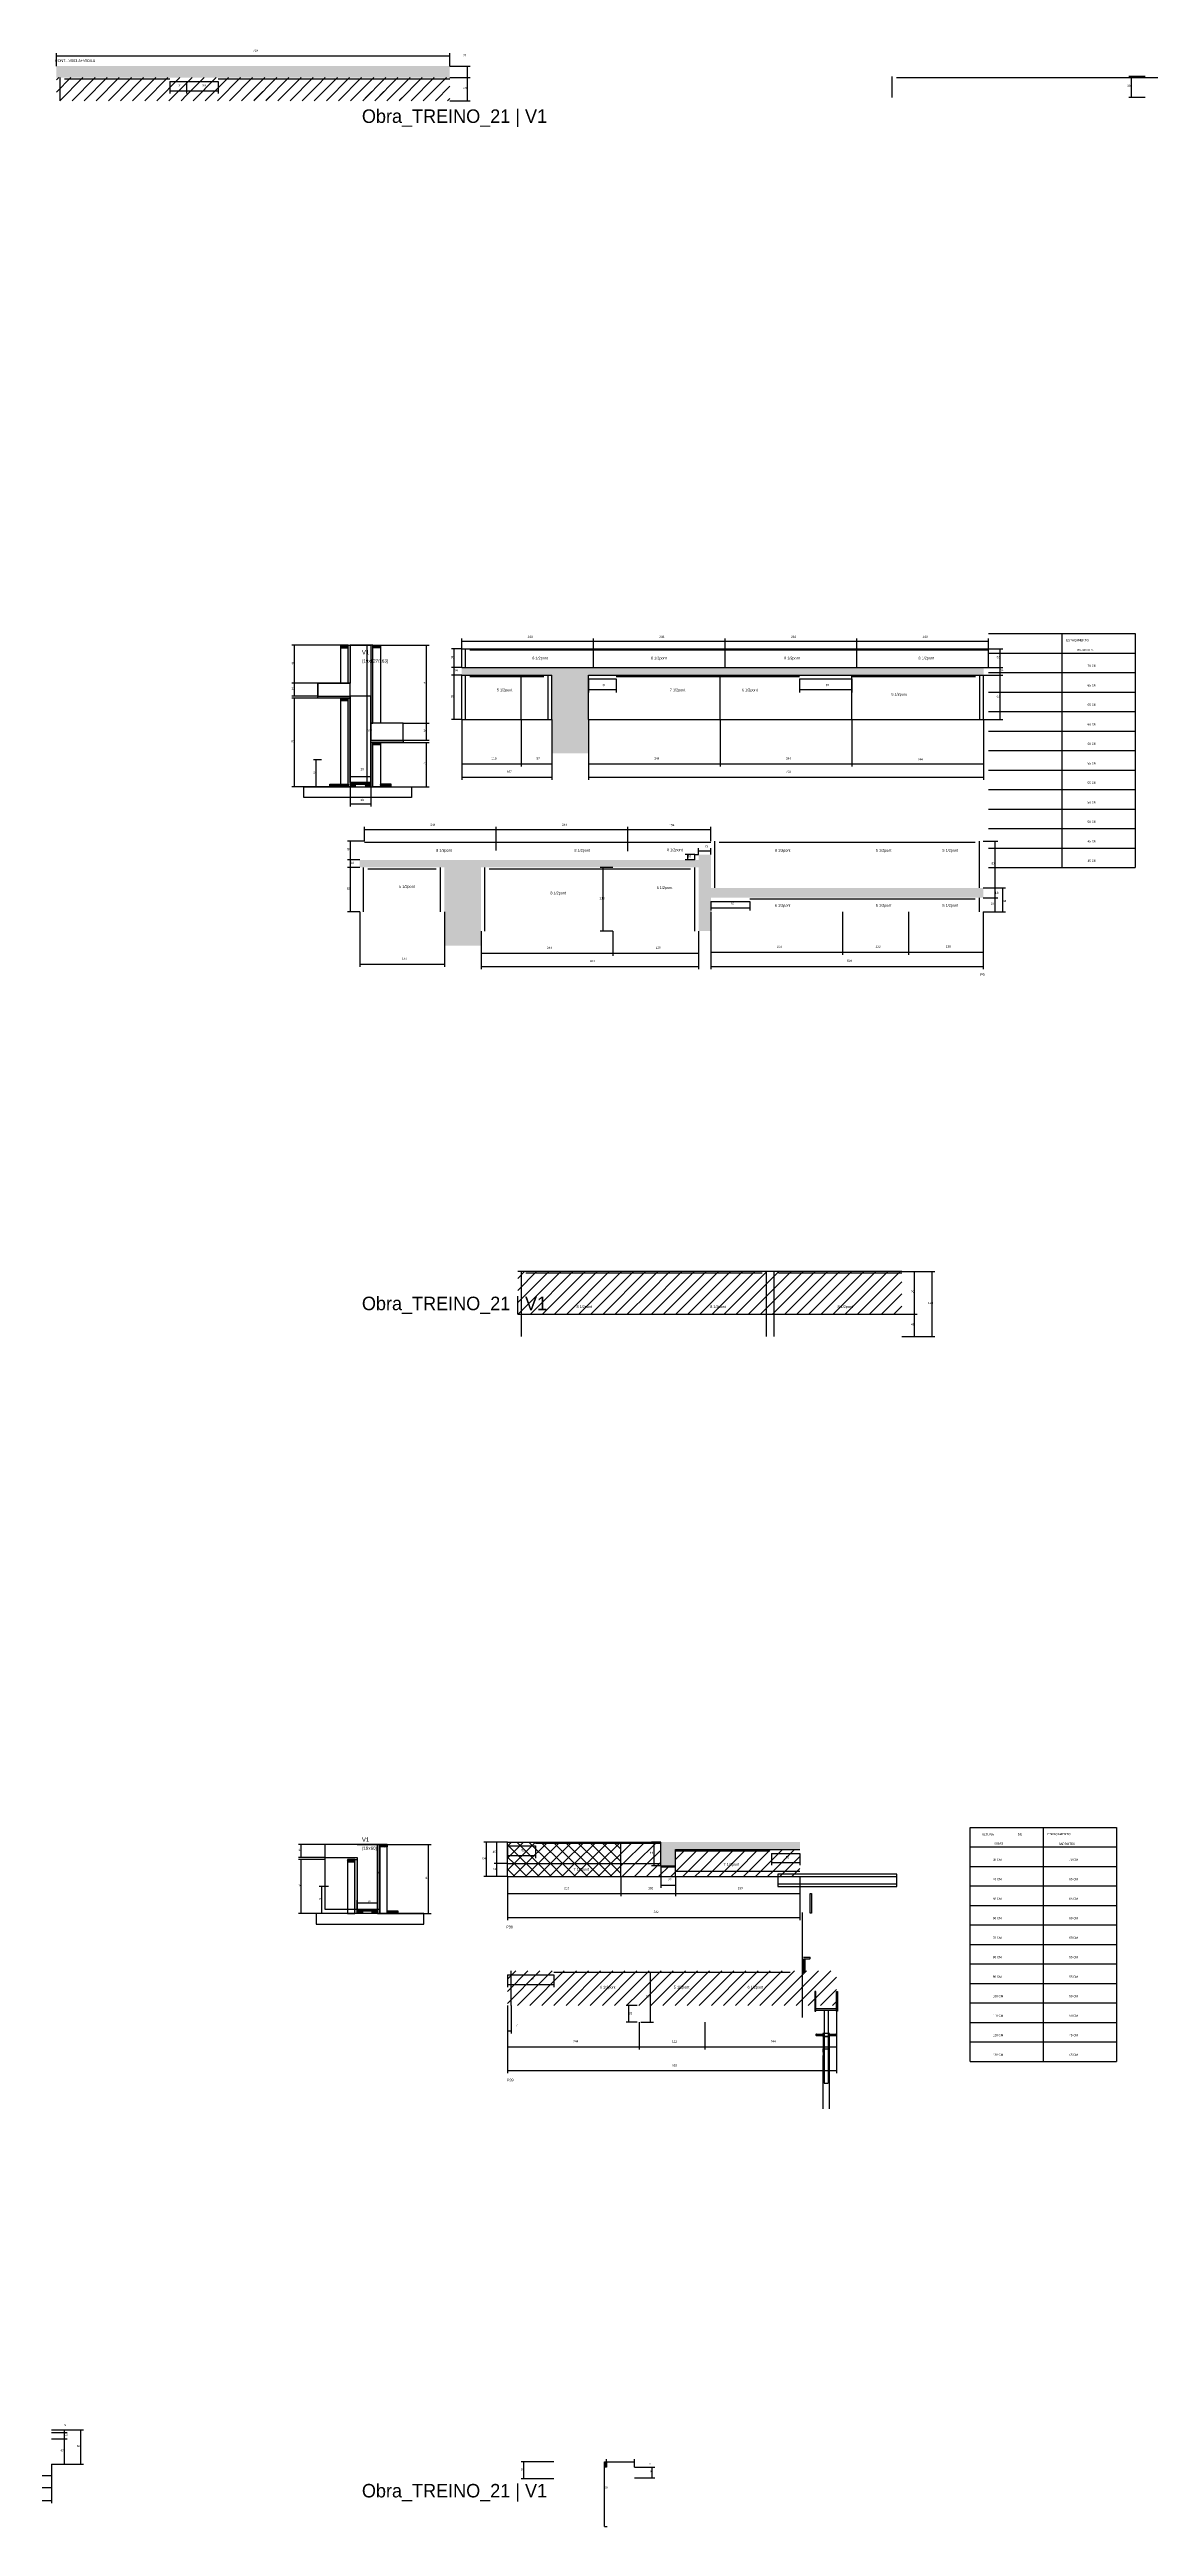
# Model space of a CAD drawing. Header units: metres. Extents: x -2848 to 22762, y -45195 to 1016.
# Drawn here: x 17021 to 19061, y -27664 to -23074 of the extents above; entities that cross this region are included whole.
import ezdxf

# ---------------------------------------------------------------- set-up
doc = ezdxf.new("R2010")
doc.units = ezdxf.units.M
for name, color, linetype in [('CONCRETO', 251, 'Continuous'), ('COTA', 4, 'Continuous'), ('Cota Seção (2x)', 4, 'Continuous'), ('Escoras', 2, 'Continuous'), ('Forcador', 251, 'Continuous'), ('GARFOS', 7, 'Continuous'), ('Hachura', 253, 'Continuous'), ('LABEL_ID', 3, 'Continuous'), ('Madeira', 126, 'Continuous'), ('NOMENCLATURA', 7, 'Continuous'), ('Painéis', 200, 'Continuous'), ('Perfil Metálico', 251, 'Continuous'), ('SARR_2.2x7', 40, 'Continuous'), ('Texto Seção', 7, 'Continuous')]:
    doc.layers.add(name, color=color, linetype=linetype)

msp = doc.modelspace()

# ---------------------------------------------------------------- hatches: boundary and pattern name
at = {"layer": 'COTA'}
h = msp.add_hatch(dxfattribs=at)
h.set_pattern_fill('AR-CONC', scale=0.03)
h.paths.add_polyline_path([(17333.7, -23104.8), (17243.7, -23104.8), (17051.6, -23104.8), (17033.8, -23104.8), (17033.8, -23126), (17051.7, -23126), (17243.8, -23126), (17333.8, -23126), (17762.9, -23126), (17762.9, -23104.8)])
h = msp.add_hatch(dxfattribs=at)
h.set_pattern_fill('AR-CONC', scale=0.03)
h.paths.add_polyline_path([(17952.1, -24378.4), (18020.1, -24378.4), (18020.1, -24315.4), (18020.1, -24233.4), (18508.1, -24233.4), (18752.1, -24233.4), (18752.1, -24219.4), (18517.1, -24219.4), (18029.1, -24219.4), (17785.1, -24219.4), (17785.1, -24233.4), (17952.1, -24233.4), (17952.1, -24315.4)])
h = msp.add_hatch(dxfattribs=at)
h.set_pattern_fill('AR-CONC', scale=0.03)
h.paths.add_polyline_path([(18246.9, -24565.7), (18223.9, -24565.7), (18223.9, -24575.7), (17848.9, -24575.7), (17608.9, -24575.7), (17595.9, -24575.7), (17595.9, -24589.7), (17752.9, -24589.7), (17752.9, -24671.7), (17752.9, -24734.7), (17820.9, -24734.7), (17820.9, -24707.7), (17820.9, -24589.7), (18223.9, -24589.7), (18223.9, -24707.7), (18246.9, -24707.7), (18246.9, -24671.7), (18246.9, -24645.7), (18751.4, -24645.7), (18751.4, -24627.7), (18246.9, -24627.7)])
h = msp.add_hatch(dxfattribs=at)
h.set_pattern_fill('AR-CONC', scale=0.03)
h.paths.add_polyline_path([(18181.2, -26409.6), (18411.7, -26409.6), (18411.7, -26395.6), (18154.2, -26395.6), (18154.2, -26439.6), (18181.2, -26439.6)])
at = {"layer": 'Hachura'}
h = msp.add_hatch(dxfattribs=at)
h.set_pattern_fill('ANSI31', scale=5)
h.paths.add_polyline_path([(17051.7, -23126), (17033.8, -23126), (17033.8, -23168.8), (17243.8, -23168.8), (17274.9, -23168.8), (17274.9, -23126), (17243.8, -23126)])
h = msp.add_hatch(dxfattribs=at)
h.set_pattern_fill('ANSI31', scale=5)
h.paths.add_polyline_path([(17518.9, -23126), (17333.8, -23126), (17274.9, -23126), (17274.9, -23168.8), (17333.8, -23168.8), (17518.9, -23168.8)])
h = msp.add_hatch(dxfattribs=at)
h.set_pattern_fill('ANSI31', scale=5)
h.paths.add_polyline_path([(17293.6, -23152.3), (17293.6, -23131.7), (17293.6, -23131.7), (17315.7, -23131.7), (17315.7, -23131.7), (17315.7, -23152.3), (17315.7, -23152.3), (17293.6, -23152.3)])
h = msp.add_hatch(dxfattribs=at)
h.set_pattern_fill('ANSI31', scale=5)
h.paths.add_polyline_path([(17762.9, -23126), (17518.9, -23126), (17518.9, -23168.8), (17762.9, -23168.8)])
h = msp.add_hatch(dxfattribs=at)
h.set_pattern_fill('ANSI31', scale=5)
h.paths.add_polyline_path([(17389.4, -23168), (17389.4, -23151.8), (17389.4, -23151.8), (17456.9, -23151.8), (17456.9, -23151.8), (17456.9, -23168), (17456.9, -23168), (17389.4, -23168)])
h = msp.add_hatch(dxfattribs=at)
h.set_pattern_fill('ANSI31', scale=5)
h.paths.add_polyline_path([(17604.9, -23167.9), (17672.5, -23167.9), (17672.5, -23167.9), (17678, -23151.9), (17678, -23151.9), (17610.4, -23151.9), (17610.4, -23151.9), (17604.9, -23167.9)])
h = msp.add_hatch(dxfattribs=at)
h.set_pattern_fill('ANSI31', scale=0.5)
h.paths.add_polyline_path([(17560.4, -24178), (17560.4, -24182.4), (17560.4, -24182.4), (17574.4, -24182.4), (17574.4, -24182.4), (17574.4, -24178), (17574.4, -24178), (17560.4, -24178)])
h = msp.add_hatch(color=8, dxfattribs=at)
h.dxf.hatch_style = 1
h.paths.add_polyline_path([(17574.4, -24178), (17578.4, -24178), (17578.4, -24178), (17578.4, -24248), (17578.4, -24248), (17574.4, -24248), (17574.4, -24248), (17574.4, -24178)])
h = msp.add_hatch(color=8, dxfattribs=at)
h.dxf.hatch_style = 1
h.paths.add_polyline_path([(17620.4, -24178), (17616.4, -24178), (17616.4, -24322), (17620.4, -24322)])
h = msp.add_hatch(dxfattribs=at)
h.set_pattern_fill('ANSI31', scale=0.5)
h.paths.add_polyline_path([(17634.4, -24178), (17634.4, -24182.4), (17634.4, -24182.4), (17620.4, -24182.4), (17620.4, -24182.4), (17620.4, -24178), (17620.4, -24178), (17634.4, -24178)])
h = msp.add_hatch(color=8, dxfattribs=at)
h.dxf.hatch_style = 1
h.paths.add_polyline_path([(17518.4, -24276), (17518.4, -24272), (17518.4, -24272), (17578.4, -24272), (17578.4, -24272), (17578.4, -24276), (17578.4, -24276), (17518.4, -24276)])
h = msp.add_hatch(dxfattribs=at)
h.set_pattern_fill('ANSI31', scale=0.5)
h.paths.add_polyline_path([(17560.4, -24276), (17560.4, -24280.4), (17560.4, -24280.4), (17574.4, -24280.4), (17574.4, -24280.4), (17574.4, -24276), (17574.4, -24276), (17560.4, -24276)])
h = msp.add_hatch(color=8, dxfattribs=at)
h.dxf.hatch_style = 1
h.paths.add_polyline_path([(17574.4, -24276), (17578.4, -24276), (17578.4, -24276), (17578.4, -24440), (17578.4, -24440), (17574.4, -24440), (17574.4, -24440), (17574.4, -24276)])
h = msp.add_hatch(color=8, dxfattribs=at)
h.dxf.hatch_style = 1
h.paths.add_polyline_path([(17616.4, -24358), (17616.4, -24354), (17616.4, -24354), (17676.4, -24354), (17676.4, -24354), (17676.4, -24358), (17676.4, -24358), (17616.4, -24358)])
h = msp.add_hatch(color=8, dxfattribs=at)
h.dxf.hatch_style = 1
h.paths.add_polyline_path([(17620.4, -24358), (17616.4, -24358), (17616.4, -24440), (17620.4, -24440)])
h = msp.add_hatch(dxfattribs=at)
h.set_pattern_fill('ANSI31', scale=0.5)
h.paths.add_polyline_path([(17634.4, -24358), (17634.4, -24362.4), (17634.4, -24362.4), (17620.4, -24362.4), (17620.4, -24362.4), (17620.4, -24358), (17620.4, -24358), (17634.4, -24358)])
h = msp.add_hatch(dxfattribs=at)
h.set_pattern_fill('ANSI31', scale=0.5)
h.paths.add_polyline_path([(17540.4, -24440), (17540.4, -24435.6), (17540.4, -24435.6), (17560.4, -24435.6), (17560.4, -24435.6), (17560.4, -24440), (17560.4, -24440), (17540.4, -24440)])
h = msp.add_hatch(dxfattribs=at)
h.set_pattern_fill('ANSI31', scale=0.5)
h.paths.add_polyline_path([(17560.4, -24440), (17560.4, -24435.6), (17560.4, -24435.6), (17574.4, -24435.6), (17574.4, -24435.6), (17574.4, -24440), (17574.4, -24440), (17560.4, -24440)])
h = msp.add_hatch(color=8, dxfattribs=at)
h.dxf.hatch_style = 1
h.paths.add_polyline_path([(17616.4, -24435.6), (17616.4, -24432), (17616.4, -24432), (17578.4, -24432), (17578.4, -24432), (17578.4, -24435.6), (17578.4, -24435.6), (17616.4, -24435.6)])
h = msp.add_hatch(dxfattribs=at)
h.set_pattern_fill('ANSI31', scale=0.5)
h.paths.add_polyline_path([(17588.4, -24440), (17588.4, -24435.6), (17588.4, -24435.6), (17578.4, -24435.6), (17578.4, -24435.6), (17578.4, -24440), (17578.4, -24440), (17588.4, -24440)])
h = msp.add_hatch(dxfattribs=at)
h.set_pattern_fill('ANSI31', scale=0.5)
h.paths.add_polyline_path([(17616.4, -24440), (17616.4, -24435.6), (17616.4, -24435.6), (17606.4, -24435.6), (17606.4, -24435.6), (17606.4, -24440), (17606.4, -24440), (17616.4, -24440)])
h = msp.add_hatch(dxfattribs=at)
h.set_pattern_fill('ANSI31', scale=0.5)
h.paths.add_polyline_path([(17654.4, -24440), (17654.4, -24435.6), (17654.4, -24435.6), (17634.4, -24435.6), (17634.4, -24435.6), (17634.4, -24440), (17634.4, -24440), (17654.4, -24440)])
h = msp.add_hatch(dxfattribs=at)
h.set_pattern_fill('ANSI31', scale=5)
h.paths.add_polyline_path([(18132.8, -25417.6), (18132.8, -25338.6), (17888.8, -25338.6), (17888.8, -25417.6)])
h = msp.add_hatch(dxfattribs=at)
h.set_pattern_fill('ANSI31', scale=5)
h.paths.add_polyline_path([(18356.8, -25417.6), (18356.8, -25338.6), (18132.8, -25338.6), (18132.8, -25417.6)])
h = msp.add_hatch(dxfattribs=at)
h.set_pattern_fill('ANSI31', scale=5)
h.paths.add_polyline_path([(18600.8, -25417.6), (18600.8, -25338.6), (18356.8, -25338.6), (18356.8, -25417.6)])
h = msp.add_hatch(dxfattribs=at)
h.set_pattern_fill('ANSI31', scale=0.5)
h.paths.add_polyline_path([(17573, -26428), (17573, -26432.4), (17573, -26432.4), (17587, -26432.4), (17587, -26432.4), (17587, -26428), (17587, -26428), (17573, -26428)])
h = msp.add_hatch(color=8, dxfattribs=at)
h.dxf.hatch_style = 1
h.paths.add_polyline_path([(17587, -26428), (17591, -26428), (17591, -26428), (17591, -26528), (17591, -26528), (17587, -26528), (17587, -26528), (17587, -26428)])
h = msp.add_hatch(color=8, dxfattribs=at)
h.dxf.hatch_style = 1
h.paths.add_polyline_path([(17633, -26400), (17629, -26400), (17629, -26400), (17629, -26528), (17629, -26528), (17633, -26528), (17633, -26528), (17633, -26400)])
h = msp.add_hatch(dxfattribs=at)
h.set_pattern_fill('ANSI31', scale=0.5)
h.paths.add_polyline_path([(17647, -26400), (17647, -26404.4), (17647, -26404.4), (17633, -26404.4), (17633, -26404.4), (17633, -26400), (17633, -26400), (17647, -26400)])
h = msp.add_hatch(dxfattribs=at)
h.set_pattern_fill('ANSI37', scale=5)
h.paths.add_polyline_path([(18079.7, -26435.6), (18079.7, -26395.6), (17869.7, -26395.6), (17869.7, -26435.6)])
h = msp.add_hatch(dxfattribs=at)
h.set_pattern_fill('ANSI37', scale=5)
h.paths.add_polyline_path([(17869.7, -26435.6), (17869.7, -26459.6), (18079.7, -26459.6), (18079.7, -26435.6)])
h = msp.add_hatch(dxfattribs=at)
h.set_pattern_fill('ANSI31', scale=5)
h.paths.add_polyline_path([(18154.2, -26435.6), (18154.2, -26395.6), (18079.7, -26395.6), (18079.7, -26435.6)])
h = msp.add_hatch(dxfattribs=at)
h.set_pattern_fill('ANSI31', scale=5)
h.paths.add_polyline_path([(18079.7, -26435.6), (18079.7, -26459.6), (18181.2, -26459.6), (18181.2, -26439.6), (18154.2, -26439.6), (18154.2, -26435.6)])
h = msp.add_hatch(dxfattribs=at)
h.set_pattern_fill('ANSI31', scale=5)
h.paths.add_polyline_path([(18411.7, -26449.6), (18411.7, -26409.6), (18181.2, -26409.6), (18181.2, -26449.6)])
h = msp.add_hatch(dxfattribs=at)
h.set_pattern_fill('ANSI31', scale=5)
h.paths.add_polyline_path([(18181.2, -26449.6), (18181.2, -26459.6), (18411.7, -26459.6), (18411.7, -26449.6)])
h = msp.add_hatch(color=8, dxfattribs=at)
h.dxf.hatch_style = 1
h.paths.add_polyline_path([(17591, -26523.6), (17591, -26520), (17591, -26520), (17629, -26520), (17629, -26520), (17629, -26523.6), (17629, -26523.6), (17591, -26523.6)])
h = msp.add_hatch(dxfattribs=at)
h.set_pattern_fill('ANSI31', scale=0.5)
h.paths.add_polyline_path([(17591, -26528), (17591, -26523.6), (17591, -26523.6), (17601, -26523.6), (17601, -26523.6), (17601, -26528), (17601, -26528), (17591, -26528)])
h = msp.add_hatch(dxfattribs=at)
h.set_pattern_fill('ANSI31', scale=0.5)
h.paths.add_polyline_path([(17619, -26528), (17619, -26523.6), (17619, -26523.6), (17629, -26523.6), (17629, -26523.6), (17629, -26528), (17629, -26528), (17619, -26528)])
h = msp.add_hatch(dxfattribs=at)
h.set_pattern_fill('ANSI31', scale=0.5)
h.paths.add_polyline_path([(17667, -26528), (17667, -26523.6), (17667, -26523.6), (17647, -26523.6), (17647, -26523.6), (17647, -26528), (17647, -26528), (17667, -26528)])
h = msp.add_hatch(dxfattribs=at)
h.set_pattern_fill('ANSI31', scale=5)
h.paths.add_polyline_path([(17869.7, -26634.5), (17869.7, -26698.5), (18113.7, -26698.5), (18113.7, -26634.5)])
h = msp.add_hatch(dxfattribs=at)
h.set_pattern_fill('ANSI31', scale=5)
h.paths.add_polyline_path([(18235.7, -26698.5), (18235.7, -26634.5), (18113.7, -26634.5), (18113.7, -26698.5)])
h = msp.add_hatch(dxfattribs=at)
h.set_pattern_fill('ANSI31', scale=5)
h.paths.add_polyline_path([(18235.7, -26698.5), (18479.7, -26698.5), (18479.7, -26634.5), (18235.7, -26634.5)])
h = msp.add_hatch(color=8, dxfattribs=at)
h.dxf.hatch_style = 1
h.paths.add_polyline_path([(18049.3, -27543.8), (18053.3, -27543.8), (18053.3, -27543.8), (18053.3, -27553.8), (18053.3, -27553.8), (18049.3, -27553.8), (18049.3, -27553.8), (18049.3, -27543.8)])
at = {"layer": 'Perfil Metálico'}
h = msp.add_hatch(color=8, dxfattribs=at)
h.dxf.hatch_style = 1
h.paths.add_polyline_path([(18416.8, -26636.4), (18421.3, -26636.4), (18421.3, -26613.6), (18416.8, -26613.6)])

# ---------------------------------------------------------------- linework, layer by layer
at = {"layer": 'CONCRETO'}
for points in [[(17616.4, -24178), (17578.4, -24178)], [(17518.4, -24272), (17518.4, -24248), (17578.4, -24248)], [(17616.4, -24358), (17616.4, -24432), (17578.4, -24432), (17578.4, -24272)], [(17676.4, -24354), (17676.4, -24322), (17616.4, -24322)]]:
    msp.add_lwpolyline(points, dxfattribs=at)
for points in [[(17578.4, -24178), (17616.4, -24178), (17616.4, -24178), (17578.4, -24178)], [(17518.4, -24272), (17578.4, -24272), (17578.4, -24248), (17518.4, -24248)], [(17578.4, -24432), (17616.4, -24432), (17616.4, -24272), (17578.4, -24272)], [(17616.4, -24354), (17676.4, -24354), (17676.4, -24322), (17616.4, -24322)], [(17629, -26420), (17629, -26400), (17531, -26400), (17531, -26424), (17591, -26424), (17591, -26520), (17629, -26520), (17629, -26420)], [(17531, -26520), (17629, -26520), (17629, -26400), (17531, -26400)]]:
    msp.add_lwpolyline(points, close=True, dxfattribs=at)
at = {"layer": 'COTA'}
for p, q in [((17033.8, -23104.8), (17033.8, -23080.7)), ((17033.8, -23085.7), (17762.9, -23085.7)), ((17762.9, -23104.8), (17762.9, -23080.7)), ((17762.9, -23104.8), (17800.8, -23104.8)), ((17762.9, -23126), (17800.8, -23126)), ((17762.9, -23126), (17800.8, -23126)), ((17795.8, -23126), (17795.8, -23104.8)), ((17795.8, -23168.8), (17795.8, -23126)), ((19051.4, -23123.9), (19021.5, -23123.9)), ((19026.5, -23162.7), (19026.5, -23123.9)), ((17243.8, -23133), (17243.8, -23155.6)), ((17243.8, -23150.6), (17274.9, -23150.6)), ((17274.9, -23133), (17274.9, -23155.6)), ((17274.9, -23133), (17274.9, -23155.6)), ((17274.9, -23150.6), (17333.8, -23150.6)), ((17333.8, -23133), (17333.8, -23155.6)), ((17762.9, -23168.8), (17800.8, -23168.8)), ((19051.4, -23162.7), (19021.5, -23162.7)), ((17560.4, -24178), (17470, -24178)), ((17475, -24248), (17475, -24178)), ((17634.4, -24178), (17724.7, -24178)), ((17719.7, -24322), (17719.7, -24178)), ((17785.1, -24184.4), (17766.2, -24184.4)), ((17771.2, -24219.4), (17771.2, -24184.4)), ((17785.1, -24201.9), (17785.1, -24165.4)), ((17785.1, -24170.4), (18029.1, -24170.4)), ((18029.1, -24201.9), (18029.1, -24165.4)), ((18029.1, -24184.4), (18029.1, -24165.4)), ((18029.1, -24170.4), (18273.1, -24170.4)), ((18273.1, -24184.4), (18273.1, -24165.4)), ((18273.1, -24184.4), (18273.1, -24165.4)), ((18273.1, -24170.4), (18517.1, -24170.4)), ((18517.1, -24184.4), (18517.1, -24165.4)), ((18517.1, -24184.4), (18517.1, -24165.4)), ((18517.1, -24170.4), (18761.1, -24170.4)), ((18761.1, -24184.4), (18761.1, -24165.4)), ((18761.1, -24184.4), (18787.8, -24184.4)), ((18782.8, -24219.4), (18782.8, -24184.4)), ((17785.1, -24219.4), (17766.2, -24219.4)), ((17785.1, -24219.4), (17766.2, -24219.4)), ((17785.1, -24233.4), (17766.2, -24233.4)), ((17785.1, -24233.4), (17766.2, -24233.4)), ((17771.2, -24233.4), (17771.2, -24219.4)), ((17771.2, -24315.4), (17771.2, -24233.4)), ((18752.1, -24219.4), (18787.8, -24219.4)), ((18752.1, -24233.4), (18787.8, -24233.4)), ((18752.1, -24233.4), (18787.8, -24233.4)), ((18761.1, -24219.4), (18787.8, -24219.4)), ((18782.8, -24233.4), (18782.8, -24219.4)), ((18782.8, -24315.4), (18782.8, -24233.4)), ((17518.4, -24248), (17470, -24248)), ((17518.4, -24248), (17470, -24248)), ((17518.4, -24272), (17470, -24272)), ((17518.4, -24276), (17470, -24276)), ((17475, -24272), (17475, -24248)), ((17475, -24440), (17475, -24276)), ((18020.1, -24240.4), (18020.1, -24265.2)), ((18020.1, -24260.2), (18071.1, -24260.2)), ((18071.1, -24240.4), (18071.1, -24265.2)), ((18411.1, -24240.4), (18411.1, -24265.2)), ((18411.1, -24260.2), (18508.1, -24260.2)), ((18508.1, -24240.4), (18508.1, -24265.2)), ((17676.4, -24322), (17724.7, -24322)), ((17676.4, -24322), (17724.7, -24322)), ((17719.7, -24354), (17719.7, -24322)), ((17785.1, -24315.4), (17766.2, -24315.4)), ((17785.1, -24315.4), (17785.1, -24402.8)), ((17785.1, -24315.4), (17785.1, -24427.3)), ((17895.1, -24315.4), (17895.1, -24402.8)), ((17895.1, -24315.4), (17895.1, -24402.8)), ((17952.1, -24315.4), (17952.1, -24402.8)), ((17952.1, -24315.4), (17952.1, -24427.3)), ((18020.1, -24315.4), (18020.1, -24402.8)), ((18020.1, -24315.4), (18020.1, -24427.3)), ((18264.1, -24315.4), (18264.1, -24402.8)), ((18264.1, -24315.4), (18264.1, -24402.8)), ((18508.1, -24315.4), (18508.1, -24402.8)), ((18508.1, -24315.4), (18508.1, -24402.8)), ((18752.1, -24315.4), (18752.1, -24427.3)), ((18752.1, -24315.4), (18752.1, -24402.8)), ((18752.1, -24315.4), (18787.8, -24315.4)), ((17634.4, -24358), (17724.7, -24358)), ((17676.4, -24354), (17724.7, -24354)), ((17719.7, -24440), (17719.7, -24358)), ((17525.1, -24390), (17510.5, -24390)), ((17515.5, -24440), (17515.5, -24390)), ((17785.1, -24397.8), (17895.1, -24397.8)), ((17895.1, -24397.8), (17952.1, -24397.8)), ((18020.1, -24397.8), (18264.1, -24397.8)), ((18264.1, -24397.8), (18508.1, -24397.8)), ((18508.1, -24397.8), (18752.1, -24397.8)), ((17540.4, -24440), (17470, -24440)), ((17540.4, -24440), (17510.5, -24440)), ((17578.4, -24440), (17578.4, -24477)), ((17616.4, -24440), (17616.4, -24477)), ((17654.4, -24440), (17724.7, -24440)), ((17785.1, -24422.3), (17952.1, -24422.3)), ((18020.1, -24422.3), (18752.1, -24422.3)), ((17578.4, -24472), (17616.4, -24472)), ((17604.9, -24540.7), (17573.6, -24540.7)), ((17578.6, -24575.7), (17578.6, -24540.7)), ((17604.9, -24540.7), (17604.9, -24514.1)), ((17604.9, -24519.1), (17848.9, -24519.1)), ((17848.9, -24558.2), (17848.9, -24514.1)), ((17848.9, -24542.9), (17848.9, -24514.1)), ((17848.9, -24519.1), (18092.9, -24519.1)), ((18092.9, -24559.3), (18092.9, -24514.1)), ((18092.9, -24540.7), (18092.9, -24514.6)), ((18092.9, -24519.6), (18246.9, -24519.6)), ((18223.9, -24565.7), (18223.9, -24554)), ((18246.9, -24540.7), (18246.9, -24514.6)), ((18246.9, -24565.7), (18246.9, -24554)), ((18751.4, -24540.7), (18778.4, -24540.7)), ((18773.4, -24627.7), (18773.4, -24540.7)), ((17595.9, -24575.7), (17573.6, -24575.7)), ((17595.9, -24575.7), (17573.6, -24575.7)), ((17595.9, -24589.7), (17573.6, -24589.7)), ((17595.9, -24589.7), (17573.6, -24589.7)), ((17578.6, -24589.7), (17578.6, -24575.7)), ((17578.6, -24671.7), (17578.6, -24589.7)), ((18064.9, -24589.7), (18041.8, -24589.7)), ((18046.8, -24707.7), (18046.8, -24589.7)), ((18216.9, -24565.7), (18199, -24565.7)), ((18216.9, -24575.7), (18199, -24575.7)), ((18204, -24575.7), (18204, -24565.7)), ((18223.9, -24559), (18246.9, -24559)), ((18751.4, -24627.7), (18778.4, -24627.7)), ((18751.4, -24627.7), (18792.9, -24627.7)), ((18751.4, -24627.7), (18778.4, -24627.7)), ((18751.4, -24645.7), (18778.4, -24645.7)), ((18751.4, -24645.7), (18778.4, -24645.7)), ((18773.4, -24645.7), (18773.4, -24627.7)), ((18773.4, -24671.7), (18773.4, -24645.7)), ((18787.9, -24671.7), (18787.9, -24627.7)), ((17595.9, -24671.7), (17573.6, -24671.7)), ((17595.9, -24671.7), (17595.9, -24773.7)), ((17752.9, -24671.7), (17752.9, -24773.7)), ((18246.9, -24652.7), (18246.9, -24669.6)), ((18246.9, -24664.6), (18318.9, -24664.6)), ((18246.9, -24671.7), (18246.9, -24751.4)), ((18246.9, -24671.7), (18246.9, -24777.9)), ((18318.9, -24652.7), (18318.9, -24669.6)), ((18490.9, -24671.7), (18490.9, -24751.4)), ((18490.9, -24671.7), (18490.9, -24751.4)), ((18612.9, -24671.7), (18612.9, -24751.4)), ((18612.9, -24671.7), (18612.9, -24751.4)), ((18751.4, -24671.7), (18778.4, -24671.7)), ((18751.4, -24671.7), (18792.9, -24671.7)), ((18751.4, -24671.7), (18751.4, -24777.9)), ((18751.4, -24684), (18751.4, -24751.4)), ((17820.9, -24707.7), (17820.9, -24753.7)), ((17820.9, -24707.7), (17820.9, -24778.2)), ((18064.9, -24707.7), (18041.8, -24707.7)), ((18064.9, -24707.7), (18064.9, -24753.7)), ((18064.9, -24707.7), (18064.9, -24753.7)), ((18223.9, -24707.7), (18223.9, -24753.7)), ((18223.9, -24707.7), (18223.9, -24778.2)), ((17595.9, -24768.7), (17752.9, -24768.7)), ((17820.9, -24748.7), (18064.9, -24748.7)), ((17820.9, -24773.2), (18223.9, -24773.2)), ((18064.9, -24748.7), (18223.9, -24748.7)), ((18246.9, -24746.4), (18490.9, -24746.4)), ((18246.9, -24772.9), (18751.4, -24772.9)), ((18490.9, -24746.4), (18612.9, -24746.4)), ((18612.9, -24746.4), (18751.4, -24746.4)), ((18600.8, -25338.6), (18661.8, -25338.6)), ((18600.8, -25338.6), (18629, -25338.6)), ((18624, -25417.6), (18624, -25338.6)), ((18656.8, -25458.6), (18656.8, -25338.6)), ((18600.8, -25417.6), (18629, -25417.6)), ((18600.8, -25417.6), (18629, -25417.6)), ((18624, -25458.6), (18624, -25417.6)), ((18600.8, -25458.6), (18661.8, -25458.6)), ((18600.8, -25458.6), (18629, -25458.6)), ((17531, -26400), (17482.7, -26400)), ((17531, -26424), (17482.7, -26424)), ((17531, -26428), (17482.7, -26428)), ((17487.7, -26424), (17487.7, -26400)), ((17487.7, -26528), (17487.7, -26428)), ((17647, -26400), (17728.5, -26400)), ((17723.5, -26528), (17723.5, -26400)), ((17869.7, -26395.6), (17826.2, -26395.6)), ((17831.2, -26459.6), (17831.2, -26395.6)), ((17869.7, -26395.6), (17845.3, -26395.6)), ((17869.7, -26435.6), (17845.3, -26435.6)), ((17869.7, -26435.6), (17845.3, -26435.6)), ((17850.3, -26435.6), (17850.3, -26395.6)), ((17850.3, -26459.6), (17850.3, -26435.6)), ((17869.7, -26402.6), (17869.7, -26425.7)), ((17869.7, -26420.7), (17921.7, -26420.7)), ((17921.7, -26402.6), (17921.7, -26425.7)), ((18154.2, -26395.6), (18136.4, -26395.6)), ((18141.4, -26439.6), (18141.4, -26395.6)), ((18359.2, -26416.6), (18359.2, -26438.7)), ((18359.2, -26433.7), (18411.7, -26433.7)), ((18411.7, -26416.6), (18411.7, -26438.7)), ((17538, -26478.1), (17520.5, -26478.1)), ((17525.5, -26528), (17525.5, -26478.1)), ((17869.7, -26459.6), (17826.2, -26459.6)), ((17869.7, -26459.6), (17845.3, -26459.6)), ((17869.7, -26459.6), (17869.7, -26496.1)), ((17869.7, -26459.6), (17869.7, -26540.1)), ((18079.7, -26459.6), (18079.7, -26496.1)), ((18079.7, -26459.6), (18079.7, -26496.1)), ((18154.2, -26439.6), (18136.4, -26439.6)), ((18154.2, -26439.6), (18154.2, -26480.5)), ((18154.2, -26475.5), (18181.2, -26475.5)), ((18181.2, -26459.6), (18181.2, -26496.1)), ((18181.2, -26459.6), (18181.2, -26496.1)), ((18181.2, -26459.6), (18181.2, -26480.5)), ((18411.7, -26459.6), (18411.7, -26540.1)), ((18411.7, -26459.6), (18411.7, -26496.1)), ((17553, -26528), (17482.7, -26528)), ((17538, -26528), (17520.5, -26528)), ((17667, -26528), (17728.5, -26528)), ((17869.7, -26491.1), (18079.7, -26491.1)), ((18079.7, -26491.1), (18181.2, -26491.1)), ((18181.2, -26491.1), (18411.7, -26491.1)), ((17869.7, -26535.1), (18411.7, -26535.1)), ((17869.7, -26641.5), (17869.7, -26664.5)), ((17869.7, -26659.5), (17955.7, -26659.5)), ((17955.7, -26641.5), (17955.7, -26664.5)), ((18117.2, -26636.7), (18140.1, -26636.7)), ((18135.1, -26729.5), (18135.1, -26636.7)), ((17869.7, -26698.5), (17869.7, -26750.2)), ((17876.7, -26698.5), (17876.7, -26750.2)), ((18110.2, -26698.5), (18089.7, -26698.5)), ((18094.7, -26729.5), (18094.7, -26698.5)), ((18479.7, -26698.5), (18479.7, -26780.1)), ((18479.7, -26698.5), (18479.7, -26824.1)), ((17869.7, -26729.5), (17869.7, -26780.1)), ((17869.7, -26729.5), (17869.7, -26824.1)), ((17869.7, -26745.2), (17876.7, -26745.2)), ((18110.2, -26729.5), (18089.7, -26729.5)), ((18113.7, -26729.5), (18113.7, -26780.1)), ((18113.7, -26729.5), (18113.7, -26780.1)), ((18117.2, -26729.5), (18140.1, -26729.5)), ((18235.7, -26729.5), (18235.7, -26780.1)), ((18235.7, -26729.5), (18235.7, -26780.1)), ((17869.7, -26775.1), (18113.7, -26775.1)), ((18113.7, -26775.1), (18235.7, -26775.1)), ((18235.7, -26775.1), (18479.7, -26775.1)), ((17869.7, -26819.1), (18479.7, -26819.1)), ((17024.6, -27484.6), (17053.8, -27484.6)), ((17024.6, -27484.6), (17084.3, -27484.6)), ((17024.6, -27489.6), (17053.8, -27489.6)), ((17024.6, -27489.6), (17053.8, -27489.6)), ((17048.8, -27489.6), (17048.8, -27484.6)), ((17048.8, -27501.6), (17048.8, -27489.6)), ((17079.3, -27548.6), (17079.3, -27484.6)), ((17024.6, -27501.6), (17053.8, -27501.6)), ((17024.6, -27501.6), (17053.8, -27501.6)), ((17048.8, -27548.6), (17048.8, -27501.6)), ((16902.6, -27569.3), (17024.6, -27569.3)), ((17024.6, -27548.6), (17024.6, -27620.5)), ((17024.6, -27548.6), (17053.8, -27548.6)), ((17024.6, -27548.6), (17024.6, -27574.3)), ((17024.6, -27548.6), (17084.3, -27548.6)), ((17024.6, -27548.6), (17024.6, -27596.6)), ((17955.7, -27543.8), (17895, -27543.8)), ((17955.7, -27575.8), (17895, -27575.8)), ((17900, -27575.8), (17900, -27543.8)), ((18053.3, -27543.8), (18053.3, -27538.8)), ((18053.3, -27543.8), (18104.9, -27543.8)), ((18104.9, -27553.8), (18104.9, -27538.8)), ((18104.9, -27553.8), (18143.1, -27553.8)), ((18104.9, -27573.8), (18143.1, -27573.8)), ((18138.1, -27573.8), (18138.1, -27553.8)), ((16563.6, -27615.5), (17024.6, -27615.5)), ((16807.6, -27591.6), (17024.6, -27591.6))]:
    msp.add_line(p, q, dxfattribs=at)
at = {"layer": 'Cota Seção (2x)'}
for p, q in [((17578.4, -24178), (17615, -24178)), ((17610, -24432), (17610, -24178)), ((17578.4, -24432), (17578.4, -24416)), ((17616.4, -24432), (17616.4, -24416)), ((17578.1, -24432), (17615, -24432)), ((17578.4, -24421), (17616.4, -24421)), ((17591, -26400), (17634, -26400)), ((17629, -26520), (17629, -26400)), ((17591, -26520), (17591, -26503.2)), ((17591, -26508.2), (17629, -26508.2)), ((17591, -26520), (17634, -26520)), ((17629, -26520), (17629, -26503.2)), ((18049.3, -27663.8), (18049.3, -27543.8)), ((18049.3, -27543.8), (18054.3, -27543.8)), ((18049.3, -27663.8), (18054.3, -27663.8))]:
    msp.add_line(p, q, dxfattribs=at)
at = {"layer": 'Escoras'}
for p, q in [((18466, -26756), (18454.7, -26756)), ((18454.7, -26756), (18454.7, -26778.5)), ((18466, -26756), (18466, -26890)), ((18454.7, -26778.5), (18466, -26778.5)), ((18454.7, -26784.1), (18454.7, -26778.5)), ((18455, -26784.7), (18454.7, -26784.1)), ((18454.7, -26791.7), (18455, -26791.1)), ((18454.7, -26890), (18454.7, -26791.7)), ((18455.2, -26785.3), (18455, -26784.7)), ((18455, -26791.1), (18455.2, -26790.5)), ((18455.4, -26785.9), (18455.2, -26785.3)), ((18455.2, -26790.5), (18455.4, -26789.9)), ((18455.5, -26786.6), (18455.4, -26785.9)), ((18455.4, -26789.9), (18455.5, -26789.2)), ((18455.6, -26787.2), (18455.5, -26786.6)), ((18455.5, -26789.2), (18455.6, -26788.6)), ((18455.6, -26787.9), (18455.6, -26787.2)), ((18455.6, -26788.6), (18455.6, -26787.9))]:
    msp.add_line(p, q, dxfattribs=at)
at = {"layer": 'Forcador'}
for p, q in [((18415.8, -26525.9), (18415.8, -26636.4)), ((18418.2, -26609.2), (18430, -26609.2)), ((18418.2, -26611.7), (18430, -26611.7)), ((18430.1, -26609.2), (18430, -26609.2)), ((18430, -26611.7), (18430.1, -26611.7)), ((18430.3, -26609.2), (18430.1, -26609.2)), ((18430.1, -26611.7), (18430.3, -26611.7)), ((18430.4, -26609.3), (18430.3, -26609.2)), ((18430.3, -26611.7), (18430.4, -26611.6)), ((18430.5, -26609.3), (18430.4, -26609.3)), ((18430.4, -26611.6), (18430.5, -26611.6)), ((18430.6, -26609.4), (18430.5, -26609.3)), ((18430.5, -26611.6), (18430.6, -26611.5)), ((18430.7, -26609.5), (18430.6, -26609.4)), ((18430.6, -26611.5), (18430.7, -26611.4)), ((18430.8, -26609.6), (18430.7, -26609.5)), ((18430.7, -26611.4), (18430.8, -26611.3)), ((18430.9, -26609.7), (18430.8, -26609.6)), ((18430.8, -26611.3), (18430.9, -26611.2)), ((18430.9, -26609.8), (18430.9, -26609.7)), ((18431, -26610), (18430.9, -26609.8)), ((18430.9, -26611.1), (18431, -26610.9)), ((18430.9, -26611.2), (18430.9, -26611.1)), ((18431, -26610.1), (18431, -26610)), ((18431, -26610.2), (18431, -26610.1)), ((18431, -26610.2), (18431, -26610.7)), ((18431, -26610.8), (18431, -26610.7)), ((18431, -26610.9), (18431, -26610.8)), ((18415.8, -26636.4), (18415.8, -26659.2)), ((18415.8, -26659.2), (18415.8, -26720.9)), ((18441.2, -26704.2), (18479.5, -26704.2)), ((18441.2, -26707.4), (18479.5, -26707.4)), ((18456.4, -26707.4), (18456.4, -26842.4)), ((18464.3, -26707.4), (18464.3, -26842.4)), ((18441.3, -26752.3), (18441.2, -26752.4)), ((18441.2, -26752.4), (18441.2, -26752.6)), ((18441.2, -26752.6), (18441.2, -26753)), ((18441.2, -26753), (18441.2, -26753.2)), ((18441.2, -26753.2), (18441.3, -26753.3)), ((18441.4, -26752.1), (18441.3, -26752.2)), ((18441.3, -26752.2), (18441.3, -26752.3)), ((18441.3, -26753.3), (18441.3, -26753.4)), ((18441.3, -26753.4), (18441.4, -26753.5)), ((18441.5, -26751.9), (18441.4, -26752)), ((18441.4, -26752), (18441.4, -26752.1)), ((18441.4, -26753.5), (18441.4, -26753.6)), ((18441.4, -26753.6), (18441.5, -26753.7)), ((18441.6, -26751.8), (18441.5, -26751.9)), ((18441.5, -26753.7), (18441.6, -26753.8)), ((18441.7, -26751.7), (18441.6, -26751.8)), ((18441.6, -26753.8), (18441.7, -26753.9)), ((18441.8, -26751.6), (18441.7, -26751.7)), ((18441.7, -26753.9), (18441.8, -26754)), ((18442, -26751.6), (18441.8, -26751.6)), ((18441.8, -26754), (18442, -26754)), ((18442.1, -26751.6), (18442, -26751.6)), ((18442, -26754), (18442.1, -26754)), ((18442.2, -26751.6), (18442.1, -26751.6)), ((18442.1, -26754), (18442.2, -26754)), ((18442.2, -26751.6), (18454, -26751.6)), ((18442.2, -26754), (18454, -26754)), ((18466.6, -26751.6), (18478.5, -26751.6)), ((18466.6, -26754), (18478.5, -26754)), ((18478.6, -26751.6), (18478.5, -26751.6)), ((18478.5, -26754), (18478.6, -26754)), ((18478.7, -26751.6), (18478.6, -26751.6)), ((18478.6, -26754), (18478.7, -26754)), ((18478.8, -26751.6), (18478.7, -26751.6)), ((18478.7, -26754), (18478.8, -26754)), ((18479, -26751.7), (18478.8, -26751.6)), ((18478.8, -26754), (18479, -26753.9)), ((18479.1, -26751.8), (18479, -26751.7)), ((18479, -26753.9), (18479.1, -26753.8)), ((18479.2, -26751.9), (18479.1, -26751.8)), ((18479.1, -26753.8), (18479.2, -26753.7)), ((18479.3, -26752), (18479.2, -26751.9)), ((18479.2, -26753.7), (18479.3, -26753.6)), ((18479.3, -26752.1), (18479.3, -26752)), ((18479.4, -26752.2), (18479.3, -26752.1)), ((18479.3, -26753.5), (18479.4, -26753.4)), ((18479.3, -26753.6), (18479.3, -26753.5)), ((18479.4, -26752.3), (18479.4, -26752.2)), ((18479.5, -26752.4), (18479.4, -26752.3)), ((18479.4, -26753.3), (18479.5, -26753.2)), ((18479.4, -26753.4), (18479.4, -26753.3)), ((18479.5, -26752.6), (18479.5, -26752.4)), ((18479.5, -26752.6), (18479.5, -26753)), ((18479.5, -26753.2), (18479.5, -26753)), ((18456.4, -26842.4), (18464.3, -26842.4))]:
    msp.add_line(p, q, dxfattribs=at)
for points in [[(18432.9, -26491.2), (18432.9, -26527.2), (18431, -26527.2), (18431, -26491.2)], [(18439.3, -26672.7), (18439.3, -26708.7), (18441.2, -26708.7), (18441.2, -26672.7)], [(18481.4, -26672.7), (18481.4, -26708.7), (18479.5, -26708.7), (18479.5, -26672.7)], [(18454, -26750.1), (18454, -26756), (18466.6, -26756), (18466.6, -26750.1)]]:
    msp.add_lwpolyline(points, close=True, dxfattribs=at)
at = {"layer": 'GARFOS'}
for p, q in [((18761.1, -24156.2), (19032.7, -24156.2)), ((18896.9, -24156.2), (18896.9, -24589.8)), ((19032.7, -24156.2), (19032.7, -24589.8)), ((18761.1, -24192.3), (19032.7, -24192.3)), ((18761.1, -24192.3), (19032.7, -24192.3)), ((18761.1, -24228.5), (19032.7, -24228.5)), ((18761.1, -24264.6), (19032.7, -24264.6)), ((18761.1, -24300.8), (19032.7, -24300.8)), ((18761.1, -24336.9), (19032.7, -24336.9)), ((18761.1, -24373), (19032.7, -24373)), ((18761.1, -24409.2), (19032.7, -24409.2)), ((18761.1, -24445.3), (19032.7, -24445.3)), ((18761.1, -24481.4), (19032.7, -24481.4)), ((18761.1, -24517.6), (19032.7, -24517.6)), ((18761.1, -24553.7), (19032.7, -24553.7)), ((18761.1, -24589.8), (19032.7, -24589.8)), ((18727, -26802.1), (18727, -26368.5)), ((18727, -26368.5), (18998.6, -26368.5)), ((18862.8, -26368.5), (18862.8, -26802.1)), ((18998.6, -26368.5), (18998.6, -26802.1)), ((18727, -26404.6), (18998.6, -26404.6)), ((18727, -26404.6), (18998.6, -26404.6)), ((18727, -26440.8), (18998.6, -26440.8)), ((18727, -26476.9), (18998.6, -26476.9)), ((18727, -26513.1), (18998.6, -26513.1)), ((18727, -26549.2), (18998.6, -26549.2)), ((18727, -26585.3), (18998.6, -26585.3)), ((18727, -26621.5), (18998.6, -26621.5)), ((18727, -26657.6), (18998.6, -26657.6)), ((18727, -26693.7), (18998.6, -26693.7)), ((18727, -26729.9), (18998.6, -26729.9)), ((18727, -26766), (18998.6, -26766)), ((18727, -26802.1), (18998.6, -26802.1))]:
    msp.add_line(p, q, dxfattribs=at)
at = {"layer": 'Madeira'}
for points in [[(17560.4, -24178), (17560.4, -24182.4), (17574.4, -24182.4), (17574.4, -24178)], [(17560.4, -24248), (17574.4, -24248), (17574.4, -24178), (17560.4, -24178)], [(17634.4, -24178), (17634.4, -24182.4), (17620.4, -24182.4), (17620.4, -24178)], [(17634.4, -24322), (17620.4, -24322), (17620.4, -24178), (17634.4, -24178)], [(17560.4, -24276), (17560.4, -24280.4), (17574.4, -24280.4), (17574.4, -24276)], [(17560.4, -24440), (17574.4, -24440), (17574.4, -24276), (17560.4, -24276)], [(17634.4, -24358), (17634.4, -24362.4), (17620.4, -24362.4), (17620.4, -24358)], [(17634.4, -24440), (17620.4, -24440), (17620.4, -24358), (17634.4, -24358)], [(17692.2, -24460), (17492.6, -24460), (17492.6, -24440), (17692.2, -24440)], [(17540.4, -24440), (17540.4, -24435.6), (17560.4, -24435.6), (17560.4, -24440)], [(17560.4, -24440), (17560.4, -24435.6), (17574.4, -24435.6), (17574.4, -24440)], [(17588.4, -24440), (17588.4, -24435.6), (17578.4, -24435.6), (17578.4, -24440)], [(17616.4, -24440), (17616.4, -24435.6), (17606.4, -24435.6), (17606.4, -24440)], [(17654.4, -24440), (17654.4, -24435.6), (17634.4, -24435.6), (17634.4, -24440)], [(17573, -26428), (17573, -26432.4), (17587, -26432.4), (17587, -26428)], [(17573, -26528), (17587, -26528), (17587, -26428), (17573, -26428)], [(17647, -26400), (17647, -26404.4), (17633, -26404.4), (17633, -26400)], [(17647, -26400), (17633, -26400), (17633, -26528), (17647, -26528)], [(17515.2, -26548), (17714.8, -26548), (17714.8, -26528), (17515.2, -26528)], [(17591, -26528), (17591, -26523.6), (17601, -26523.6), (17601, -26528)], [(17619, -26528), (17619, -26523.6), (17629, -26523.6), (17629, -26528)], [(17667, -26528), (17667, -26523.6), (17647, -26523.6), (17647, -26528)]]:
    msp.add_lwpolyline(points, close=True, dxfattribs=at)
at = {"layer": 'Painéis'}
for p, q in [((17785.1, -24184.4), (18029.1, -24184.4)), ((17785.1, -24219.4), (17785.1, -24184.4)), ((18029.1, -24184.4), (18517.1, -24184.4)), ((18029.1, -24219.4), (18029.1, -24184.4)), ((18273.1, -24219.4), (18273.1, -24184.4)), ((18517.1, -24184.4), (18761.1, -24184.4)), ((18517.1, -24219.4), (18517.1, -24184.4)), ((18761.1, -24219.4), (18761.1, -24184.4)), ((17785.1, -24219.4), (18029.1, -24219.4)), ((17785.1, -24233.4), (17952.1, -24233.4)), ((17785.1, -24315.4), (17785.1, -24233.4)), ((17895.1, -24315.4), (17895.1, -24233.4)), ((17952.1, -24315.4), (17952.1, -24233.4)), ((18020.1, -24233.4), (18508.1, -24233.4)), ((18020.1, -24315.4), (18020.1, -24233.4)), ((18029.1, -24219.4), (18517.1, -24219.4)), ((18264.1, -24315.4), (18264.1, -24233.4)), ((18508.1, -24233.4), (18752.1, -24233.4)), ((18508.1, -24315.4), (18508.1, -24233.4)), ((18517.1, -24219.4), (18761.1, -24219.4)), ((18752.1, -24315.4), (18752.1, -24233.4)), ((17518.4, -24272), (17578.4, -24272)), ((17785.1, -24315.4), (17952.1, -24315.4)), ((18020.1, -24315.4), (18508.1, -24315.4)), ((18508.1, -24315.4), (18752.1, -24315.4)), ((17531, -26424), (17591, -26424)), ((17869.7, -26395.6), (18154.2, -26395.6)), ((17869.7, -26459.6), (17869.7, -26395.6)), ((17869.7, -26435.6), (18154.2, -26435.6)), ((18079.7, -26459.6), (18079.7, -26395.6)), ((18154.2, -26439.6), (18154.2, -26395.6)), ((18181.2, -26409.6), (18411.7, -26409.6)), ((18181.2, -26459.6), (18181.2, -26409.6)), ((17869.7, -26459.6), (18411.7, -26459.6)), ((18154.2, -26439.6), (18181.2, -26439.6)), ((18181.2, -26449.6), (18411.7, -26449.6))]:
    msp.add_line(p, q, dxfattribs=at)
for points in [[(17574.4, -24178), (17578.4, -24178), (17578.4, -24248), (17574.4, -24248)], [(17620.4, -24178), (17616.4, -24178), (17616.4, -24322), (17620.4, -24322)], [(17518.4, -24276), (17518.4, -24272), (17578.4, -24272), (17578.4, -24276)], [(17574.4, -24276), (17578.4, -24276), (17578.4, -24440), (17574.4, -24440)], [(17616.4, -24358), (17616.4, -24354), (17676.4, -24354), (17676.4, -24358)], [(17620.4, -24358), (17616.4, -24358), (17616.4, -24440), (17620.4, -24440)], [(17616.4, -24435.6), (17616.4, -24432), (17578.4, -24432), (17578.4, -24435.6)], [(17587, -26428), (17591, -26428), (17591, -26528), (17587, -26528)], [(17633, -26400), (17629, -26400), (17629, -26528), (17633, -26528)], [(17591, -26523.6), (17591, -26520), (17629, -26520), (17629, -26523.6)], [(18049.3, -27543.8), (18053.3, -27543.8), (18053.3, -27553.8), (18049.3, -27553.8)]]:
    msp.add_lwpolyline(points, close=True, dxfattribs=at)
for points in [[(18356.8, -25338.6), (17888.8, -25338.6)], [(18600.8, -25338.6), (18356.8, -25338.6)], [(17888.8, -25417.6), (18600.8, -25417.6)]]:
    msp.add_lwpolyline(points, dxfattribs=at)
at = {"layer": 'Perfil Metálico'}
for p, q in [((18371.1, -26459.4), (18591.6, -26459.4)), ((18371.1, -26473.2), (18591.6, -26473.2))]:
    msp.add_line(p, q, dxfattribs=at)
for points in [[(18371.1, -26477.7), (18591.6, -26477.7), (18591.6, -26454.9), (18371.1, -26454.9)], [(18416.8, -26636.4), (18421.3, -26636.4), (18421.3, -26613.6), (18416.8, -26613.6)]]:
    msp.add_lwpolyline(points, close=True, dxfattribs=at)
at = {"layer": 'SARR_2.2x7'}
for p, q in [((17040.8, -23168.8), (17040.8, -23126)), ((17048.8, -23128.2), (17243.8, -23128.2)), ((17333.8, -23128.2), (17762.9, -23128.2)), ((18582.4, -23162.7), (18582.4, -23123.9)), ((18590.4, -23126.1), (19132.4, -23126.1)), ((17243.8, -23133), (17274.9, -23133)), ((17274.9, -23133), (17333.8, -23133)), ((17792.1, -24219.4), (17792.1, -24184.4)), ((17800.1, -24186.6), (18029.1, -24186.6)), ((18029.1, -24186.6), (18273.1, -24186.6)), ((18273.1, -24186.6), (18517.1, -24186.6)), ((18517.1, -24186.6), (18761.1, -24186.6)), ((17792.1, -24315.4), (17792.1, -24233.4)), ((17945.1, -24315.4), (17945.1, -24233.4)), ((18745.1, -24315.4), (18745.1, -24233.4)), ((17800.1, -24235.6), (17895.1, -24235.6)), ((17895.1, -24235.6), (17937.1, -24235.6)), ((18020.1, -24240.4), (18071.1, -24240.4)), ((18071.1, -24235.6), (18264.1, -24235.6)), ((18264.1, -24235.6), (18411.1, -24235.6)), ((18411.1, -24240.4), (18508.1, -24240.4)), ((18508.1, -24235.6), (18737.1, -24235.6)), ((17604.9, -24542.9), (17848.9, -24542.9)), ((17848.9, -24542.9), (18092.9, -24542.9)), ((18092.9, -24542.9), (18246.9, -24542.9)), ((18253.9, -24627.7), (18253.9, -24540.7)), ((18261.9, -24542.9), (18490.9, -24542.9)), ((18490.9, -24542.9), (18612.9, -24542.9)), ((18612.9, -24542.9), (18736.4, -24542.9)), ((18744.4, -24627.7), (18744.4, -24540.7)), ((17602.9, -24671.7), (17602.9, -24589.7)), ((17610.9, -24591.9), (17737.9, -24591.9)), ((17745.9, -24671.7), (17745.9, -24589.7)), ((17827.9, -24707.7), (17827.9, -24589.7)), ((17835.9, -24591.9), (18064.9, -24591.9)), ((18064.9, -24591.9), (18208.9, -24591.9)), ((18216.9, -24565.7), (18223.9, -24565.7)), ((18216.9, -24575.7), (18216.9, -24565.7)), ((18216.9, -24707.7), (18216.9, -24589.7)), ((18744.4, -24671.7), (18744.4, -24645.7)), ((18246.9, -24652.7), (18318.9, -24652.7)), ((18318.9, -24647.9), (18490.9, -24647.9)), ((18490.9, -24647.9), (18612.9, -24647.9)), ((18612.9, -24647.9), (18736.4, -24647.9)), ((17895.8, -25417.6), (17895.8, -25338.6)), ((17903.8, -25340.8), (18132.8, -25340.8)), ((18132.8, -25340.8), (18341.8, -25340.8)), ((18349.8, -25417.6), (18349.8, -25338.6)), ((18363.8, -25417.6), (18363.8, -25338.6)), ((18371.8, -25340.8), (18600.8, -25340.8)), ((17895.8, -25458.6), (17895.8, -25417.6)), ((18349.8, -25458.6), (18349.8, -25417.6)), ((18363.8, -25458.6), (18363.8, -25417.6)), ((17869.7, -26402.6), (17921.7, -26402.6)), ((17921.7, -26397.8), (18079.7, -26397.8)), ((18079.7, -26397.8), (18154.2, -26397.8)), ((18181.2, -26411.8), (18355.7, -26411.8)), ((18359.2, -26416.6), (18411.7, -26416.6)), ((18154.2, -26441.8), (18181.2, -26441.8)), ((17869.7, -26641.5), (17955.7, -26641.5)), ((17876.7, -26698.5), (17876.7, -26634.5)), ((17955.7, -26636.7), (18113.7, -26636.7)), ((18113.7, -26636.7), (18235.7, -26636.7)), ((18235.7, -26636.7), (18393.7, -26636.7))]:
    msp.add_line(p, q, dxfattribs=at)

# ---------------------------------------------------------------- texts
at = {"layer": 'COTA'}
for s, p in [('729', (17398.3, -23078.1)), ('21', (17787.7, -23086.9)), ('31', (17259.4, -23142.4)), ('59', (17304.4, -23142.4)), ('43', (17787.7, -23147.4)), ('39', (19018.3, -23143.3)), ('244', (17907.1, -24163.9)), ('244', (18151.1, -24163.9)), ('244', (18395.1, -24163.9)), ('244', (18639.1, -24163.9)), ('35', (17469.5, -24213)), ('35', (17764.7, -24201.9)), ('14', (17771.2, -24226.4)), ('35', (18776.3, -24201.9)), ('14', (18782.8, -24226.4)), ('12', (17469.5, -24260)), ('72', (17714.2, -24250)), ('82', (17764.7, -24274.4)), ('51', (18045.6, -24253.7)), ('97', (18459.6, -24253.7)), ('82', (18776.3, -24274.4)), ('82', (17469.5, -24358)), ('16', (17714.2, -24338)), ('25', (17510, -24415)), ('41', (17714.2, -24399)), ('110', (17840.1, -24389.7)), ('167', (17868.6, -24414.2)), ('57', (17923.6, -24389.6)), ('244', (18142.1, -24389.7)), ('244', (18386.1, -24389.7)), ('732', (18386.1, -24414.1)), ('244', (18630.1, -24391.3)), ('19', (17597.4, -24466.5)), ('244', (17726.9, -24512.6)), ('244', (17970.9, -24512.6)), ('154', (18169.9, -24513.1)), ('35', (17572.1, -24558.2)), ('23', (18235.4, -24552.5)), ('14', (17578.6, -24582.7)), ('10', (18204, -24570.7)), ('87', (18766.9, -24584.2)), ('82', (17572.1, -24630.7)), ('118', (18040.3, -24648.7)), ('18', (18773.4, -24638.7)), ('72', (18282.9, -24658.1)), ('26', (18765.3, -24658.7)), ('44', (18787.9, -24653.7)), ('244', (17942.9, -24740.6)), ('159', (18144.4, -24740.5)), ('244', (18368.9, -24738.3)), ('122', (18551.9, -24738.3)), ('138', (18682.2, -24738.1)), ('157', (17674.4, -24760.6)), ('403', (18022.4, -24765)), ('504', (18499.2, -24764.8)), ('79', (18617.5, -25378.1)), ('120', (18649.2, -25398.6)), ('41', (18617.5, -25438.1)), ('12', (17482.2, -26412)), ('64', (17823.1, -26427.6)), ('40', (17842.2, -26415.6)), ('52', (17895.7, -26412.5)), ('44', (18133.4, -26417.6)), ('52', (18385.5, -26425.6)), ('50', (17482.2, -26478)), ('64', (17718, -26464)), ('24', (17842.3, -26447.6)), ('210', (17974.7, -26483)), ('102', (18130.5, -26483)), ('27', (18167.7, -26467.4)), ('230', (18296.5, -26482.9)), ('25', (17520, -26503.1)), ('542', (18140.7, -26527)), ('86', (17912.7, -26651.3)), ('31', (18094.7, -26714.6)), ('93', (18127, -26683.1)), ('7', (17885.6, -26737.2)), ('244', (17991.7, -26767)), ('122', (18174.7, -26767.1)), ('244', (18357.7, -26767)), ('610', (18174.7, -26811)), ('5', (17048.8, -27477.7)), ('12', (17048.8, -27495.6)), ('47', (17041.2, -27525.1)), ('64', (17071.7, -27516.6)), ('16', (17894.5, -27559.8)), ('5', (18132.6, -27548.8)), ('10', (18132.6, -27563.8))]:
    msp.add_text(s, height=4, dxfattribs=at).set_placement(p)
at = {"layer": 'Cota Seção (2x)'}
for s, p in [('127', (17610, -24338.3)), ('19', (17597.4, -24409.5)), ('60', (17629, -26453.6)), ('19', (17610, -26508.2)), ('60', (18049.3, -27593.5))]:
    msp.add_text(s, height=4, dxfattribs=at).set_placement(p)
at = {"layer": 'GARFOS'}
for s, p in [('ESPAÇAMENTO', (18904.8, -24170.5)), ('BARROTES', (18925.2, -24188.7)), ('70 CM', (18944.8, -24217.9)), ('65 CM', (18944.8, -24254.1)), ('65 CM', (18944.8, -24290.2)), ('60 CM', (18944.8, -24326.4)), ('60 CM', (18944.8, -24362.5)), ('55 CM', (18944.8, -24398.6)), ('55 CM', (18944.8, -24434.8)), ('50 CM', (18944.8, -24470.9)), ('50 CM', (18944.8, -24507)), ('45 CM', (18944.8, -24543.2)), ('45 CM', (18944.8, -24579.3)), ('ALTURA   ', (18749.2, -26383.5)), ('DE', (18815.6, -26383.1)), ('ESPAÇAMENTO', (18870.7, -26382.8)), ('30 CM', (18769.2, -26430.2)), ('VIGAS', (18771.6, -26400.2)), ('BARROTES', (18891.1, -26401)), ('70 CM', (18910.7, -26430.2)), ('40 CM', (18769.2, -26466.4)), ('65 CM', (18910.7, -26466.4)), ('50 CM', (18769.2, -26502.5)), ('65 CM', (18910.7, -26502.5)), ('60 CM', (18769.2, -26538.7)), ('70 CM', (18769.2, -26574.8)), ('60 CM', (18910.7, -26538.7)), ('60 CM', (18910.7, -26574.8)), ('80 CM', (18769.2, -26610.9)), ('55 CM', (18910.7, -26610.9)), ('90 CM', (18769.2, -26647.1)), ('55 CM', (18910.7, -26647.1)), ('100 CM', (18769.2, -26683.2)), ('50 CM', (18910.7, -26683.2)), ('110 CM', (18769.2, -26719.3)), ('120 CM', (18769.2, -26755.5)), ('45 CM', (18910.7, -26755.5)), ('50 CM', (18910.7, -26719.3)), ('130 CM', (18769.2, -26791.6)), ('45 CM', (18910.7, -26791.6))]:
    msp.add_text(s, height=4, dxfattribs=at).set_placement(p)
at = {"layer": 'LABEL_ID'}
for p in [(17600, -23210), (17600, -25410), (17600, -27610)]:
    msp.add_text('Obra_TREINO_21 | V1', height=25, dxfattribs=at).set_placement(p)
at = {"layer": 'NOMENCLATURA'}
for s, p in [('8 1/2pont', (17915.8, -24204.2)), ('8 1/2pont', (18135.9, -24204.2)), ('8 1/2pont', (18382.6, -24204.2)), ('8 1/2pont', (18631.4, -24204.2)), ('5 1/2pont', (17850.1, -24263.2)), ('7 1/2pont', (18170.6, -24263.2)), ('6 1/2pont', (18304.5, -24263.2)), ('8 1/2pont', (18581.2, -24271.2)), ('6 1/2pont', (18165.5, -24559.5)), ('8 1/2pont', (17737.8, -24560.5)), ('8 1/2pont', (17993.8, -24560.5)), ('8 1/2pont', (18365.4, -24560.5)), ('5 1/2pont', (18552.4, -24560.5)), ('5 1/2pont', (18675.9, -24560.5)), ('5 1/2pont', (17669.1, -24627.5)), ('8 1/2pont', (17949.3, -24639.5)), ('6 1/2pont', (18146.3, -24629.5)), ('6 1/2pont', (18365.4, -24662.5)), ('5 1/2pont', (18552.4, -24662.5)), ('5 1/2pont', (18675.9, -24662.5)), ('P9', (18745.6, -24790.9)), ('8 1/2pont', (17997.8, -25406)), ('8 1/2pont', (18245.6, -25406)), ('8 1/2pont', (18481.5, -25406)), ('7 1/2pont', (18270.1, -26439.5)), ('7 1/2pont', (17992.1, -26448.6)), ('P38', (17867.4, -26555.4)), ('6 1/2pont', (18041.2, -26667)), ('5 1/2pont', (18178.1, -26667)), ('6 1/2pont', (18314.7, -26667)), ('P39', (17868.8, -26839.2))]:
    msp.add_text(s, height=5, dxfattribs=at).set_placement(p)
at = {"layer": 'Texto Seção'}
for s, height, p in [('CONT...V503.A+V504.A', 5, (17031.1, -23097.2)), ('V1', 8, (17600, -24195)), ('(19x127/163)', 6, (17600, -24210)), ('V1', 8, (17600, -26395)), ('(19x60)', 6, (17600, -26410))]:
    msp.add_text(s, height=height, dxfattribs=at).set_placement(p)

doc.saveas('drawing.dxf')
